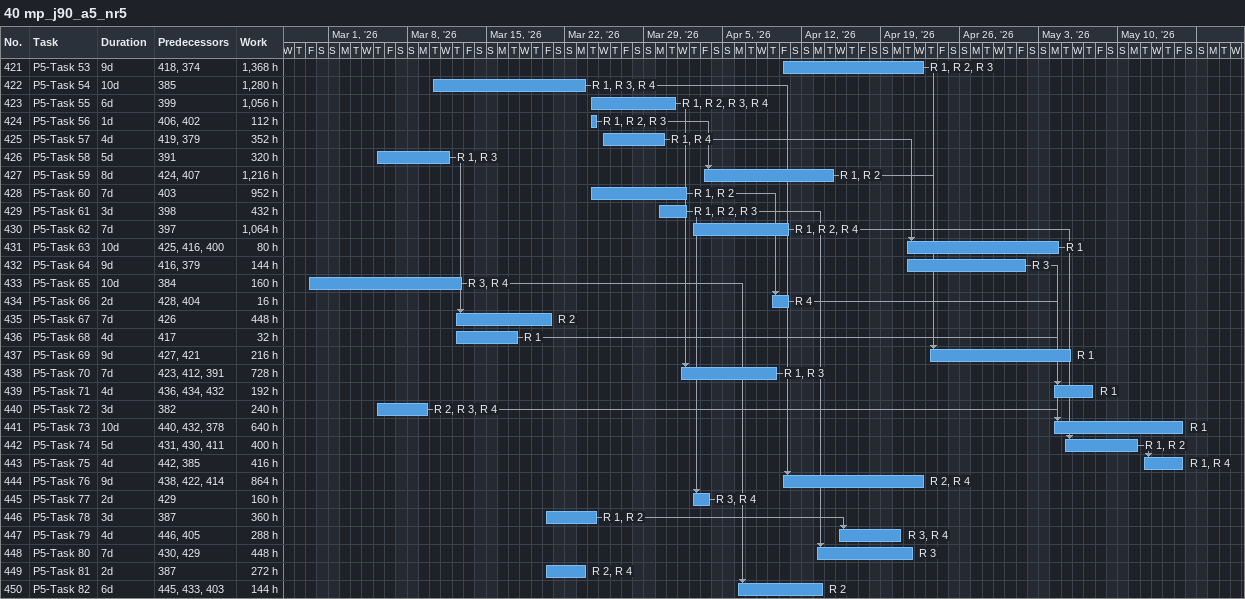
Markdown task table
40 mp_j90_a5_nr5

| ID | Task | Duration | Start | Finish | Predecessors | Resources | Work (h) |
|---|---|---|---|---|---|---|---|
| 421 | P5-Task 53 | 9d | 2026-04-10 | 2026-04-22 | 418, 374 | R 1, R 2, R 3 | 1368 |
| 422 | P5-Task 54 | 10d | 2026-03-10 | 2026-03-23 | 385 | R 1, R 3, R 4 | 1280 |
| 423 | P5-Task 55 | 6d | 2026-03-24 | 2026-03-31 | 399 | R 1, R 2, R 3, R 4 | 1056 |
| 424 | P5-Task 56 | 1d | 2026-03-24 | 2026-03-24 | 406, 402 | R 1, R 2, R 3 | 112 |
| 425 | P5-Task 57 | 4d | 2026-03-25 | 2026-03-30 | 419, 379 | R 1, R 4 | 352 |
| 426 | P5-Task 58 | 5d | 2026-03-05 | 2026-03-11 | 391 | R 1, R 3 | 320 |
| 427 | P5-Task 59 | 8d | 2026-04-03 | 2026-04-14 | 424, 407 | R 1, R 2 | 1216 |
| 428 | P5-Task 60 | 7d | 2026-03-24 | 2026-04-01 | 403 | R 1, R 2 | 952 |
| 429 | P5-Task 61 | 3d | 2026-03-30 | 2026-04-01 | 398 | R 1, R 2, R 3 | 432 |
| 430 | P5-Task 62 | 7d | 2026-04-02 | 2026-04-10 | 397 | R 1, R 2, R 4 | 1064 |
| 431 | P5-Task 63 | 10d | 2026-04-21 | 2026-05-04 | 425, 416, 400 | R 1 | 80 |
| 432 | P5-Task 64 | 9d | 2026-04-21 | 2026-05-01 | 416, 379 | R 3 | 144 |
| 433 | P5-Task 65 | 10d | 2026-02-27 | 2026-03-12 | 384 | R 3, R 4 | 160 |
| 434 | P5-Task 66 | 2d | 2026-04-09 | 2026-04-10 | 428, 404 | R 4 | 16 |
| 435 | P5-Task 67 | 7d | 2026-03-12 | 2026-03-20 | 426 | R 2 | 448 |
| 436 | P5-Task 68 | 4d | 2026-03-12 | 2026-03-17 | 417 | R 1 | 32 |
| 437 | P5-Task 69 | 9d | 2026-04-23 | 2026-05-05 | 427, 421 | R 1 | 216 |
| 438 | P5-Task 70 | 7d | 2026-04-01 | 2026-04-09 | 423, 412, 391 | R 1, R 3 | 728 |
| 439 | P5-Task 71 | 4d | 2026-05-04 | 2026-05-07 | 436, 434, 432 | R 1 | 192 |
| 440 | P5-Task 72 | 3d | 2026-03-05 | 2026-03-09 | 382 | R 2, R 3, R 4 | 240 |
| 441 | P5-Task 73 | 10d | 2026-05-04 | 2026-05-15 | 440, 432, 378 | R 1 | 640 |
| 442 | P5-Task 74 | 5d | 2026-05-05 | 2026-05-11 | 431, 430, 411 | R 1, R 2 | 400 |
| 443 | P5-Task 75 | 4d | 2026-05-12 | 2026-05-15 | 442, 385 | R 1, R 4 | 416 |
| 444 | P5-Task 76 | 9d | 2026-04-10 | 2026-04-22 | 438, 422, 414 | R 2, R 4 | 864 |
| 445 | P5-Task 77 | 2d | 2026-04-02 | 2026-04-03 | 429 | R 3, R 4 | 160 |
| 446 | P5-Task 78 | 3d | 2026-03-20 | 2026-03-24 | 387 | R 1, R 2 | 360 |
| 447 | P5-Task 79 | 4d | 2026-04-15 | 2026-04-20 | 446, 405 | R 3, R 4 | 288 |
| 448 | P5-Task 80 | 7d | 2026-04-13 | 2026-04-21 | 430, 429 | R 3 | 448 |
| 449 | P5-Task 81 | 2d | 2026-03-20 | 2026-03-23 | 387 | R 2, R 4 | 272 |
| 450 | P5-Task 82 | 6d | 2026-04-06 | 2026-04-13 | 445, 433, 403 | R 2 | 144 |
